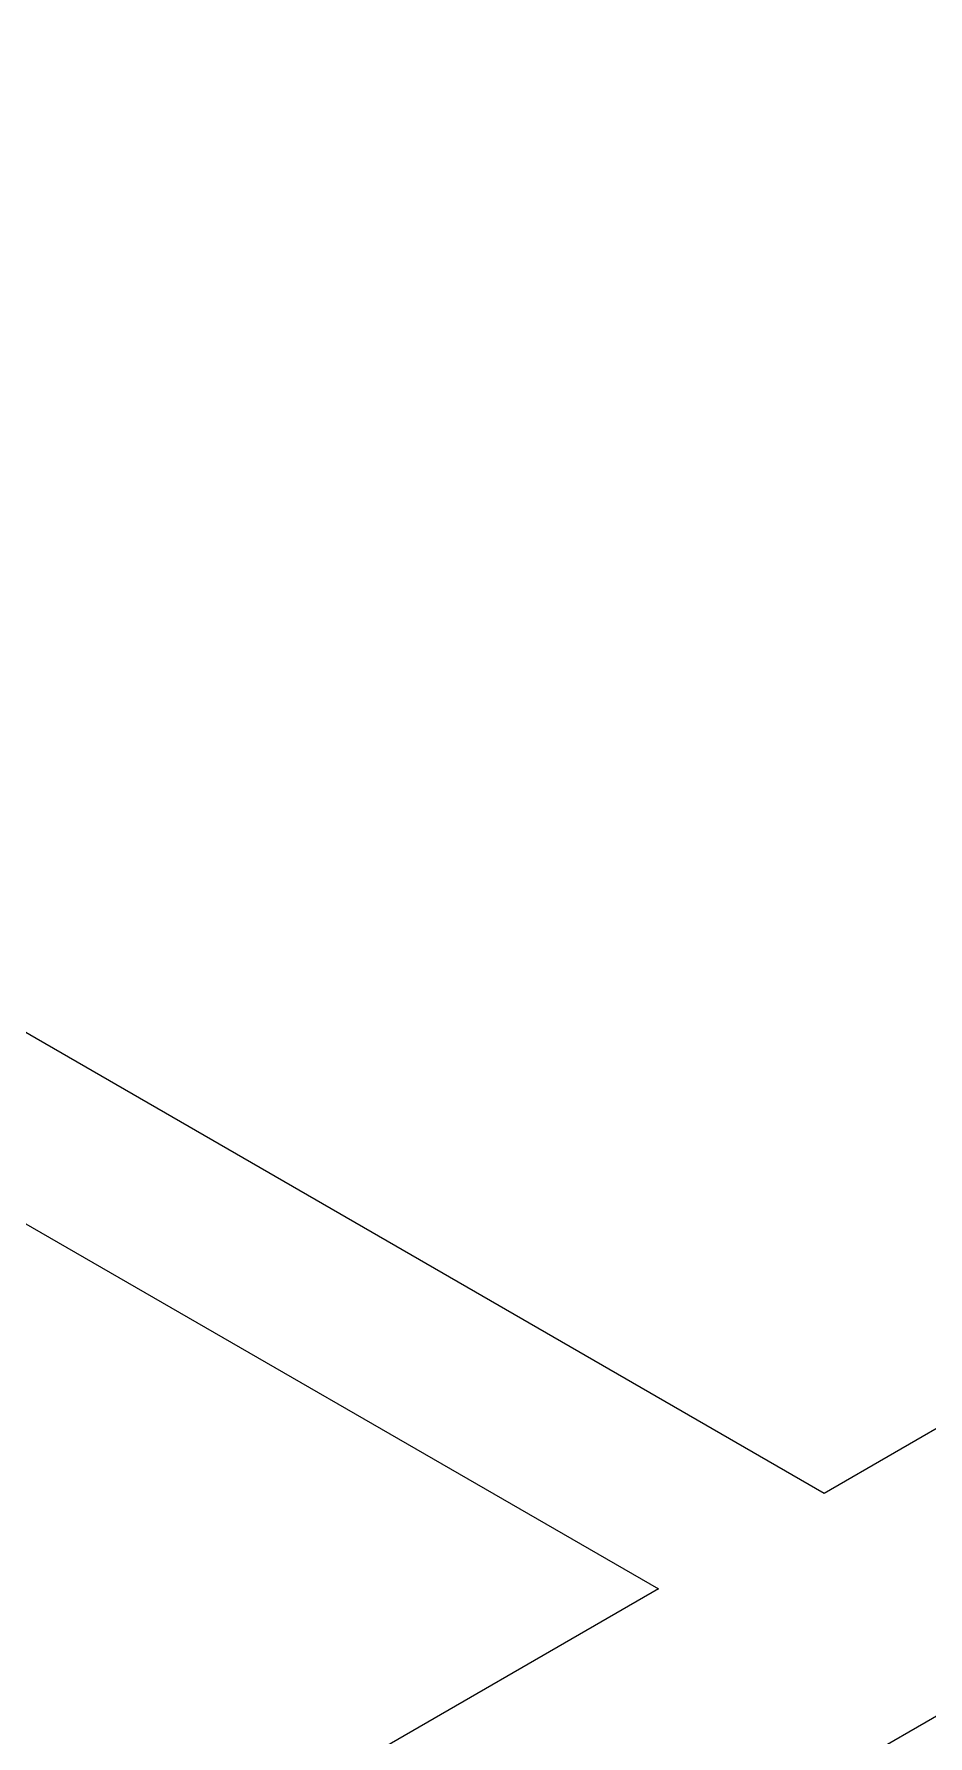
# Model space of a CAD drawing. Header units: millimetres. Extents: x 40 to 499, y -93 to 187.
# Drawn here: x 204.351 to 206.218, y 57.853 to 61.409 of the extents above; entities that cross this region are included whole.
import ezdxf

# ---------------------------------------------------------------- set-up
doc = ezdxf.new("R2010")
doc.units = ezdxf.units.MM
doc.header["$MEASUREMENT"] = 0
doc.layers.add('. Layaot', color=8, linetype='Continuous')

msp = doc.modelspace()

# ---------------------------------------------------------------- linework, layer by layer
at = {"layer": '. Layaot'}
for p, q in [((206.0014, 58.3595), (200.8054, 61.3594)), ((200.459, 61.1594), (205.6556, 58.1598)), ((209.8115, 60.5598), (206.0014, 58.3595)), ((197.6879, 52.9593), (210.569, 60.3964)), ((205.6556, 58.1598), (201.8449, 55.9592))]:
    msp.add_line(p, q, dxfattribs=at)
msp.add_circle((169.9457, 37.0375), 130.1832)

doc.saveas('drawing.dxf')
